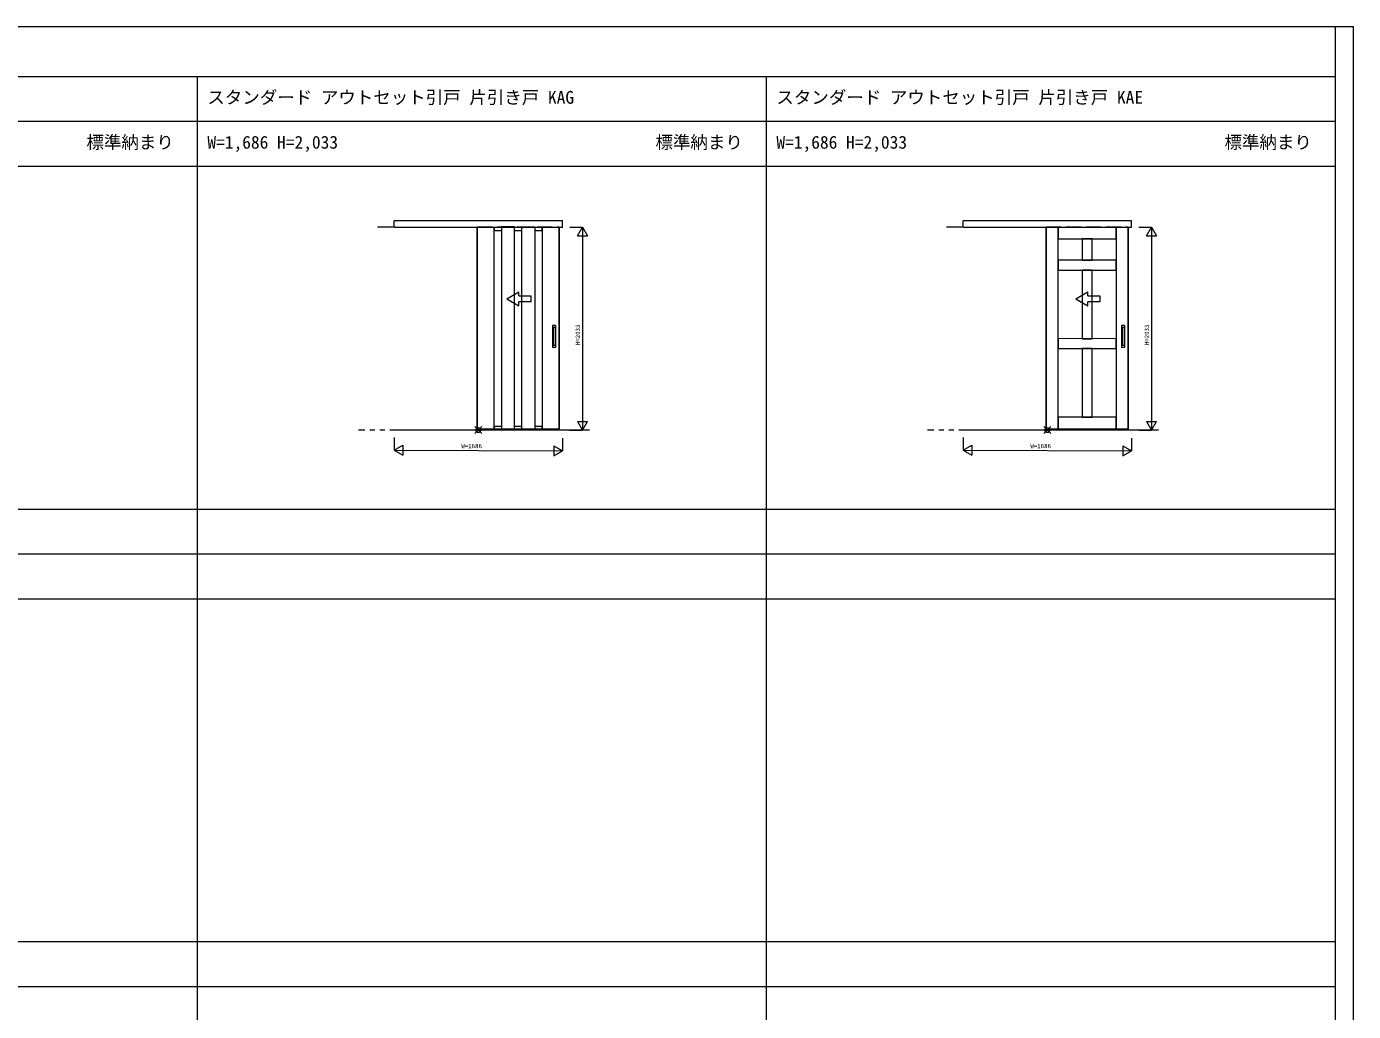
# Model space of a CAD drawing. Units: millimetres, scale not verified. Extents: x -14341 to 14341, y -10000 to 10000.
# Drawn here: x 1048 to 14341, y 130 to 10000 of the extents above; entities that cross this region are included whole.
import ezdxf
from ezdxf.enums import TextEntityAlignment as Align

# ---------------------------------------------------------------- set-up
doc = ezdxf.new("R2010")
doc.units = ezdxf.units.MM
doc.header["$LTSCALE"] = 50
doc.linetypes.add('USER2', pattern=[15, 10, -1, 1, -1, 1, -1])
doc.linetypes.add('USER3', pattern=[4, 3, -1])
doc.layers.add('0-0_0', color=7, linetype='Continuous')
for name, color, linetype, lineweight in [('0-1_YKK_F1', 7, 'Continuous', 18), ('0-2_YKK_A1', 4, 'Continuous', 18), ('0-3_YKK_N1', 2, 'Continuous', 18), ('0-8_YKK_IN', 1, 'Continuous', 18)]:
    doc.layers.add(name, color=color, linetype=linetype, lineweight=lineweight)
doc.styles.add('ＭＳ ゴシック', font='')
doc.styles.get('ＭＳ ゴシック').set_extended_font_data('MS Gothic')

msp = doc.modelspace()

# ---------------------------------------------------------------- linework, layer by layer
at = {"layer": '0-1_YKK_F1'}
for p, q in [((-14340.51, 10000), (14340.51, 10000)), ((14159.49, -10000), (14159.49, 10000)), ((14340.51, -10000), (14340.51, 10000)), ((-14340.51, 9500), (14159.49, 9500)), ((2759.49, -10000), (2759.49, 9500)), ((8459.49, -10000), (8459.49, 9500)), ((-14340.51, 9050), (14159.49, 9050)), ((-14340.51, 8600), (14159.49, 8600)), ((-14340.51, 5165), (14159.49, 5165)), ((-14340.51, 4715), (14159.49, 4715)), ((-14340.51, 4265), (14159.49, 4265)), ((-14340.51, 830), (14159.49, 830)), ((-14340.51, 380), (14159.49, 380))]:
    msp.add_line(p, q, dxfattribs=at)
at = {"layer": '0-2_YKK_A1'}
for p, q in [((4720.55, 7988.5), (4562.3, 7988.5)), ((4720.55, 7988.5), (4562.3, 7988.5)), ((4731.14, 7988.5), (4731.14, 8053.5)), ((4731.14, 7988.5), (4731.14, 8053.5)), ((4731.14, 7988.5), (6417.14, 7988.5)), ((4731.14, 7988.5), (6417.14, 7988.5)), ((5562.14, 7993.5), (5562.14, 5974.5)), ((5562.14, 7993.5), (5577.14, 7993.5)), ((5562.14, 5964.5), (5562.14, 7993.5)), ((5732.14, 5964.5), (5732.14, 7993.5)), ((6212.14, 7993.5), (6212.14, 5964.5)), ((6382.14, 7993.5), (6382.14, 5968.5)), ((6382.14, 5964.5), (6382.14, 7993.5)), ((10420.55, 7988.5), (10262.3, 7988.5)), ((10420.55, 7988.5), (10262.3, 7988.5)), ((10431.14, 7988.5), (10431.14, 8053.5)), ((10431.14, 7988.5), (10431.14, 8053.5)), ((10431.14, 7988.5), (12117.14, 7988.5)), ((10431.14, 7988.5), (12117.14, 7988.5)), ((11262.14, 7993.5), (11262.14, 5974.5)), ((11262.14, 7993.5), (11277.14, 7993.5)), ((11262.14, 5964.5), (11262.14, 7993.5)), ((11382.14, 5964.5), (11382.14, 7993.5)), ((11382.14, 7993.5), (11382.14, 7873.5)), ((11962.14, 7993.5), (11962.14, 5964.5)), ((12082.14, 7993.5), (12082.14, 5968.5)), ((12082.14, 5964.5), (12082.14, 7993.5)), ((5935.47, 7957.5), (6008.8, 7957.5)), ((5860.14, 7270.86), (5980.14, 7340.15)), ((5860.14, 7270.86), (5980.14, 7340.15)), ((5980.14, 7300.86), (5980.14, 7340.15)), ((5980.14, 7300.86), (5980.14, 7340.15)), ((11560.14, 7270.86), (11680.14, 7340.15)), ((11560.14, 7270.86), (11680.14, 7340.15)), ((11680.14, 7300.86), (11680.14, 7340.15)), ((11680.14, 7300.86), (11680.14, 7340.15)), ((5860.14, 7270.86), (5980.14, 7201.58)), ((5860.14, 7270.86), (5980.14, 7201.58)), ((5980.14, 7300.86), (6100.14, 7300.86)), ((5980.14, 7300.86), (6100.14, 7300.86)), ((5980.14, 7201.58), (5980.14, 7240.86)), ((6100.14, 7240.86), (5980.14, 7240.86)), ((5980.14, 7201.58), (5980.14, 7240.86)), ((6100.14, 7240.86), (5980.14, 7240.86)), ((6100.14, 7300.86), (6100.14, 7240.86)), ((6100.14, 7300.86), (6100.14, 7240.86)), ((11560.14, 7270.86), (11680.14, 7201.58)), ((11560.14, 7270.86), (11680.14, 7201.58)), ((11680.14, 7300.86), (11800.14, 7300.86)), ((11680.14, 7300.86), (11800.14, 7300.86)), ((11680.14, 7201.58), (11680.14, 7240.86)), ((11800.14, 7240.86), (11680.14, 7240.86)), ((11680.14, 7201.58), (11680.14, 7240.86)), ((11800.14, 7240.86), (11680.14, 7240.86)), ((11800.14, 7300.86), (11800.14, 7240.86)), ((11800.14, 7300.86), (11800.14, 7240.86)), ((6317.14, 7003.5), (6317.14, 6785.5)), ((6346.14, 7004.5), (6318.14, 7004.5)), ((6322.14, 6983.5), (6322.14, 6805.5)), ((6341.14, 6984.5), (6323.14, 6984.5)), ((6342.14, 6983.5), (6342.14, 6805.5)), ((6347.14, 7003.5), (6347.14, 6785.5)), ((12017.14, 7003.5), (12017.14, 6785.5)), ((12046.14, 7004.5), (12018.14, 7004.5)), ((12022.14, 6983.5), (12022.14, 6805.5)), ((12041.14, 6984.5), (12023.14, 6984.5)), ((12042.14, 6983.5), (12042.14, 6805.5)), ((12047.14, 7003.5), (12047.14, 6785.5)), ((6346.14, 6784.5), (6318.14, 6784.5)), ((6341.14, 6804.5), (6323.14, 6804.5)), ((12046.14, 6784.5), (12018.14, 6784.5)), ((12041.14, 6804.5), (12023.14, 6804.5)), ((6008.8, 5991.5), (5935.47, 5991.5)), ((6382.14, 5955.5), (4766.14, 5955.5)), ((6382.14, 5955.5), (4766.14, 5955.5)), ((5562.14, 5964.5), (6367.14, 5964.5)), ((6367.14, 5964.5), (5587.14, 5964.5)), ((6367.14, 5964.5), (6381.84, 5964.5)), ((6382.14, 5964.5), (6367.14, 5964.5)), ((12082.14, 5955.5), (10466.14, 5955.5)), ((12082.14, 5955.5), (10466.14, 5955.5)), ((11262.14, 5964.5), (12067.14, 5964.5)), ((12067.14, 5964.5), (11287.14, 5964.5)), ((12067.14, 5964.5), (12081.84, 5964.5)), ((12082.14, 5964.5), (12067.14, 5964.5))]:
    msp.add_line(p, q, dxfattribs=at)
at = {"layer": '0-2_YKK_A1', "linetype": 'USER3'}
for p, q in [((5562.14, 7993.5), (6382.14, 7993.5)), ((11262.14, 7993.5), (12082.14, 7993.5))]:
    msp.add_line(p, q, dxfattribs=at)
at = {"layer": '0-2_YKK_A1', "linetype": 'USER2'}
for p, q in [((6686.29, 5955.5), (4373.58, 5955.5)), ((6686.29, 5955.5), (4373.58, 5955.5)), ((12386.29, 5955.5), (10073.58, 5955.5)), ((12386.29, 5955.5), (10073.58, 5955.5))]:
    msp.add_line(p, q, dxfattribs=at)
at = {"layer": '0-2_YKK_A1'}
for points in [[(6417.14, 7988.5), (6417.14, 8053.5), (4731.14, 8053.5)], [(6417.14, 7988.5), (6417.14, 8053.5), (4731.14, 8053.5)], [(5732.14, 7993.5), (5732.14, 7957.5), (5805.47, 7957.5)], [(6138.8, 7957.5), (6212.14, 7957.5), (6212.14, 7993.5)], [(12117.14, 7988.5), (12117.14, 8053.5), (10431.14, 8053.5)], [(12117.14, 7988.5), (12117.14, 8053.5), (10431.14, 8053.5)], [(11382.14, 7873.5), (11962.14, 7873.5), (11962.14, 7993.5)], [(5805.47, 5991.5), (5732.14, 5991.5), (5732.14, 5964.5), (6212.14, 5964.5), (6212.14, 5991.5), (6138.8, 5991.5)], [(11962.14, 5964.5), (11962.14, 6084.5), (11382.14, 6084.5), (11382.14, 5964.5)]]:
    msp.add_lwpolyline(points, dxfattribs=at)
for points in [[(5805.47, 5965.5), (5935.47, 5965.5), (5935.47, 7992.5), (5805.47, 7992.5)], [(6138.8, 5965.5), (6008.8, 5965.5), (6008.8, 7992.5), (6138.8, 7992.5)], [(11622.14, 7873.5), (11622.14, 7659.55), (11722.14, 7659.55), (11722.14, 7873.5)], [(11382.14, 7559.61), (11962.14, 7559.5), (11962.14, 7659.5), (11382.14, 7659.61)], [(11622.14, 7559.55), (11622.14, 6872.05), (11722.14, 6872.05), (11722.14, 7559.55)], [(11382.14, 6772.11), (11962.14, 6772), (11962.14, 6872), (11382.14, 6872.11)], [(11622.14, 6772.05), (11622.14, 6084.5), (11722.14, 6084.5), (11722.14, 6772.05)]]:
    msp.add_lwpolyline(points, close=True, dxfattribs=at)
for centre, start, end in [((6318.14, 7003.5), 90, 180), ((6323.14, 6983.5), 90, 180), ((6341.14, 6983.5), 0, 90), ((6346.14, 7003.5), 0, 90), ((12018.14, 7003.5), 90, 180), ((12023.14, 6983.5), 90, 180), ((12041.14, 6983.5), 0, 90), ((12046.14, 7003.5), 0, 90), ((6318.14, 6785.5), 180, 270), ((6323.14, 6805.5), 180, 270), ((6341.14, 6805.5), 270, 0), ((6346.14, 6785.5), 270, 0), ((12018.14, 6785.5), 180, 270), ((12023.14, 6805.5), 180, 270), ((12041.14, 6805.5), 270, 0), ((12046.14, 6785.5), 270, 0)]:
    msp.add_arc(centre, 1, start, end, dxfattribs=at)
at = {"layer": '0-3_YKK_N1'}
for p, q in [((6492.14, 7988.5), (6617.14, 7988.5)), ((6617.14, 7988.5), (6617.14, 5955.5)), ((12192.14, 7988.5), (12317.14, 7988.5)), ((12317.14, 7988.5), (12317.14, 5955.5)), ((6567.14, 7901.9), (6667.14, 7901.9)), ((12267.14, 7901.9), (12367.14, 7901.9)), ((6567.14, 6042.1), (6667.14, 6042.1)), ((12267.14, 6042.1), (12367.14, 6042.1)), ((6417.14, 5874.5), (6417.14, 5749.5)), ((6492.14, 5955.5), (6617.14, 5955.5)), ((12117.14, 5874.5), (12117.14, 5749.5)), ((12192.14, 5955.5), (12317.14, 5955.5)), ((4731.14, 5755.5), (4817.74, 5805.5)), ((4731.14, 5755.5), (4817.74, 5705.5)), ((4817.74, 5805.5), (4817.74, 5705.5)), ((6330.53, 5799.5), (6417.14, 5749.5)), ((10431.14, 5755.5), (10517.74, 5805.5)), ((10431.14, 5755.5), (10517.74, 5705.5)), ((10517.74, 5805.5), (10517.74, 5705.5)), ((12030.53, 5799.5), (12117.14, 5749.5))]:
    msp.add_line(p, q, dxfattribs=at)
for points in [[(6567.14, 7901.9), (6617.14, 7988.5), (6667.14, 7901.9)], [(12267.14, 7901.9), (12317.14, 7988.5), (12367.14, 7901.9)], [(6567.14, 6042.1), (6617.14, 5955.5), (6667.14, 6042.1)], [(12267.14, 6042.1), (12317.14, 5955.5), (12367.14, 6042.1)], [(4731.14, 5880.5), (4731.14, 5755.5), (6417.14, 5749.5)], [(10431.14, 5880.5), (10431.14, 5755.5), (12117.14, 5749.5)], [(6330.53, 5799.5), (6330.53, 5699.5), (6417.14, 5749.5)], [(12030.53, 5799.5), (12030.53, 5699.5), (12117.14, 5749.5)]]:
    msp.add_lwpolyline(points, dxfattribs=at)
at = {"layer": '0-8_YKK_IN'}
for p, q in [((5538.78, 5920.14), (5609.49, 5990.86)), ((5538.78, 5990.86), (5609.49, 5920.14)), ((11238.78, 5920.14), (11309.49, 5990.86)), ((11238.78, 5990.86), (11309.49, 5920.14))]:
    msp.add_line(p, q, dxfattribs=at)
for centre in [(5574.14, 5955.5), (11274.14, 5955.5)]:
    msp.add_circle(centre, 25, dxfattribs=at)

# ---------------------------------------------------------------- texts
at = {"layer": '0-0_0', "style": 'ＭＳ ゴシック'}
for s, p in [('スタンダード アウトセット引戸 片引き戸 KAG', (2859.49, 9187.5)), ('スタンダード アウトセット引戸 片引き戸 KAE', (8559.49, 9187.5)), ('標準納まり', (1648.49, 8737.5)), ('標準納まり', (7348.49, 8737.5)), ('標準納まり', (13048.49, 8737.5)), ('W=1,686 H=2,033', (2859.49, 8737.5)), ('W=1,686 H=2,033', (8559.49, 8737.5))]:
    msp.add_text(s, height=128.3, dxfattribs=at).set_placement(p, align=Align.BOTTOM_LEFT)
at = {"layer": '0-3_YKK_N1', "color": 7, "style": 'ＭＳ ゴシック'}
for p in [(6605.14, 6807), (12305.14, 6807)]:
    msp.add_text('H=2033', height=43.99, rotation=90, dxfattribs=at).set_placement(p, align=Align.BOTTOM_LEFT)
for p in [(5404.14, 5761.5), (11104.14, 5761.5)]:
    msp.add_text('W=1686', height=43.99, dxfattribs=at).set_placement(p, align=Align.BOTTOM_LEFT)

doc.saveas('drawing.dxf')
